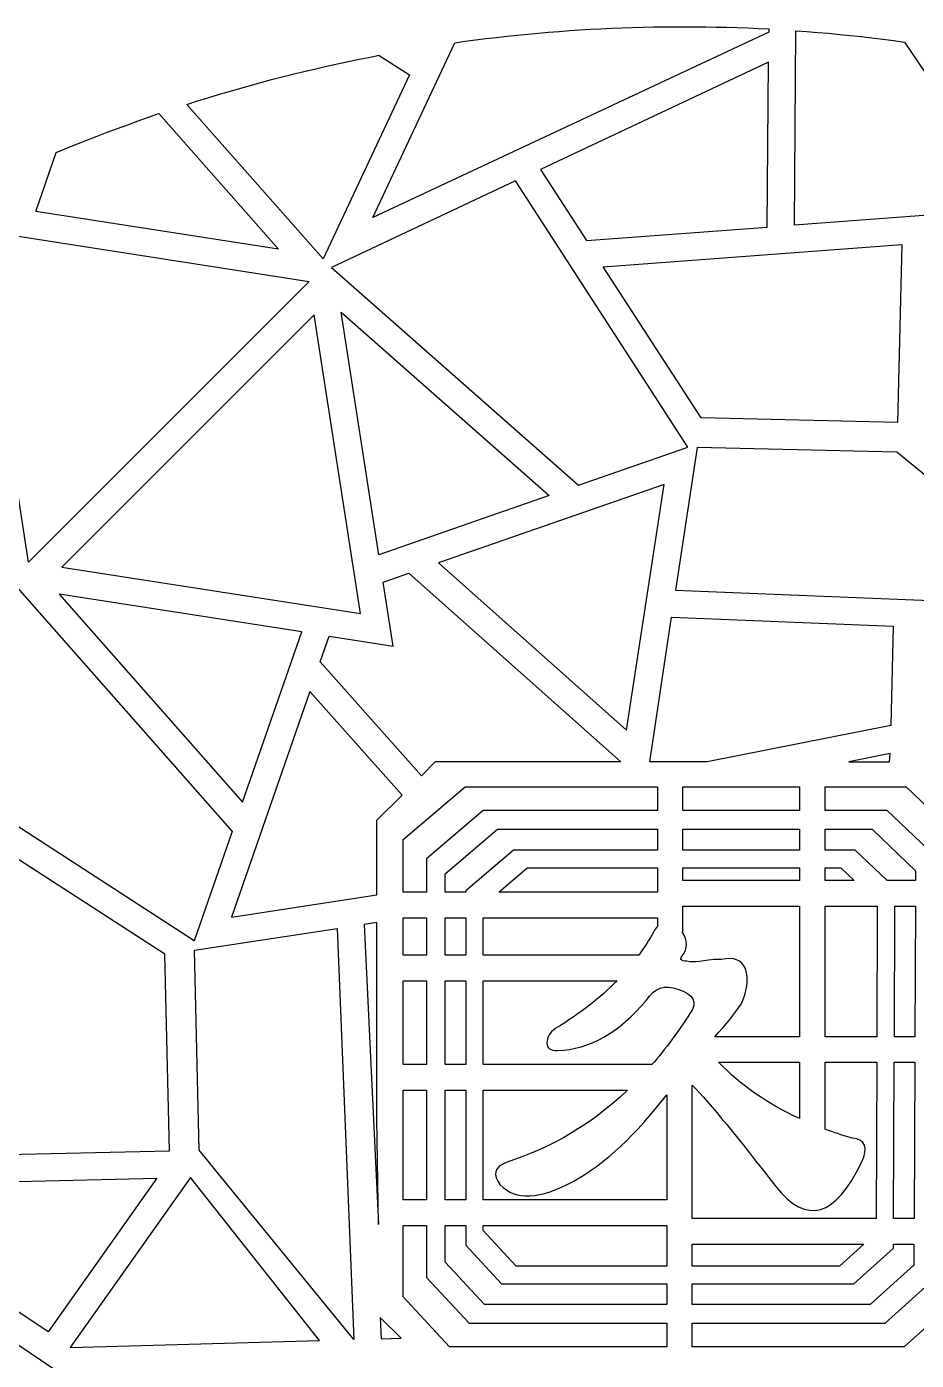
# Model space of a CAD drawing. Header units: centimetres. Extents: x 15.8 to 96.3, y -35.4 to 45.1.
# Drawn here: x 40.09 to 61.86, y 11.8 to 44.44 of the extents above; entities that cross this region are included whole.
import ezdxf

# ---------------------------------------------------------------- set-up
doc = ezdxf.new("R2010")
doc.units = ezdxf.units.CM
doc.header["$MEASUREMENT"] = 0
doc.layers.add('layer 1', color=7, linetype='Continuous')

msp = doc.modelspace()

# ---------------------------------------------------------------- linework, layer by layer
at = {"layer": 'layer 1', "color": 15}
for points, knots in [([(58.25098, 44.38165), (58.25098, 44.38165), (57.99412, 44.39348), (57.99412, 44.39348), (57.99412, 44.39348), (57.99412, 44.39348), (57.73725, 44.40531), (57.73725, 44.40531), (57.73725, 44.40531), (57.73725, 44.40531), (57.48039, 44.41545), (57.48039, 44.41545), (57.48039, 44.41545), (57.48039, 44.41545), (57.22521, 44.42221), (57.22521, 44.42221), (57.22521, 44.42221), (57.22521, 44.42221), (56.96835, 44.42727), (56.96835, 44.42727), (56.96835, 44.42727), (56.96835, 44.42727), (56.71148, 44.43234), (56.71148, 44.43234), (56.71148, 44.43234), (56.71148, 44.43234), (56.45462, 44.43572), (56.45462, 44.43572), (56.45462, 44.43572), (56.45462, 44.43572), (56.19944, 44.43741), (56.19944, 44.43741), (56.19944, 44.43741), (56.19944, 44.43741), (55.94089, 44.43572), (55.94089, 44.43572), (55.94089, 44.43572), (55.94089, 44.43572), (55.68402, 44.43403), (55.68402, 44.43403), (55.68402, 44.43403), (55.68402, 44.43403), (55.42885, 44.43065), (55.42885, 44.43065), (55.42885, 44.43065), (55.42885, 44.43065), (55.1703, 44.42559), (55.1703, 44.42559), (55.1703, 44.42559), (55.1703, 44.42559), (54.91512, 44.41883), (54.91512, 44.41883), (54.91512, 44.41883), (54.91512, 44.41883), (54.65826, 44.41038), (54.65826, 44.41038), (54.65826, 44.41038), (54.65826, 44.41038), (54.40139, 44.40024), (54.40139, 44.40024), (54.40139, 44.40024), (54.40139, 44.40024), (54.14453, 44.38841), (54.14453, 44.38841), (54.14453, 44.38841), (54.14453, 44.38841), (53.88766, 44.3732), (53.88766, 44.3732), (53.88766, 44.3732), (53.88766, 44.3732), (53.63249, 44.35799), (53.63249, 44.35799), (53.63249, 44.35799), (53.63249, 44.35799), (53.37562, 44.34109), (53.37562, 44.34109), (53.37562, 44.34109), (53.37562, 44.34109), (53.12045, 44.3225), (53.12045, 44.3225), (53.12045, 44.3225), (53.12045, 44.3225), (52.86358, 44.30222), (52.86358, 44.30222), (52.86358, 44.30222), (52.86358, 44.30222), (52.60841, 44.28025), (52.60841, 44.28025), (52.60841, 44.28025), (52.60841, 44.28025), (52.35323, 44.2566), (52.35323, 44.2566), (52.35323, 44.2566), (52.35323, 44.2566), (52.09637, 44.23125), (52.09637, 44.23125), (52.09637, 44.23125), (52.09637, 44.23125), (51.84289, 44.20421), (51.84289, 44.20421), (51.84289, 44.20421), (51.84289, 44.20421), (51.58602, 44.17548), (51.58602, 44.17548), (51.58602, 44.17548), (51.58602, 44.17548), (51.33254, 44.14506), (51.33254, 44.14506), (51.33254, 44.14506), (51.33254, 44.14506), (51.07736, 44.11295), (51.07736, 44.11295), (51.07736, 44.11295), (51.07736, 44.11295), (50.82219, 44.08085), (50.82219, 44.08085), (50.82219, 44.08085), (50.82219, 44.08085), (50.5687, 44.04367), (50.5687, 44.04367), (50.5687, 44.04367), (50.5687, 44.04367), (48.56448, 39.76485), (48.56448, 39.76485), (48.56448, 39.76485), (48.56448, 39.76485), (58.25098, 44.30222), (58.25098, 44.30222), (58.25098, 44.30222), (58.25098, 44.30222), (58.25098, 44.38165), (58.25098, 44.38165)], [0, 0, 0, 0, 0.02941176, 0.02941176, 0.02941176, 0.02941176, 0.05882353, 0.05882353, 0.05882353, 0.05882353, 0.08823529, 0.08823529, 0.08823529, 0.08823529, 0.11764706, 0.11764706, 0.11764706, 0.11764706, 0.14705882, 0.14705882, 0.14705882, 0.14705882, 0.17647059, 0.17647059, 0.17647059, 0.17647059, 0.20588235, 0.20588235, 0.20588235, 0.20588235, 0.23529412, 0.23529412, 0.23529412, 0.23529412, 0.26470588, 0.26470588, 0.26470588, 0.26470588, 0.29411765, 0.29411765, 0.29411765, 0.29411765, 0.32352941, 0.32352941, 0.32352941, 0.32352941, 0.35294118, 0.35294118, 0.35294118, 0.35294118, 0.38235294, 0.38235294, 0.38235294, 0.38235294, 0.41176471, 0.41176471, 0.41176471, 0.41176471, 0.44117647, 0.44117647, 0.44117647, 0.44117647, 0.47058824, 0.47058824, 0.47058824, 0.47058824, 0.5, 0.5, 0.5, 0.5, 0.52941176, 0.52941176, 0.52941176, 0.52941176, 0.55882353, 0.55882353, 0.55882353, 0.55882353, 0.58823529, 0.58823529, 0.58823529, 0.58823529, 0.61764706, 0.61764706, 0.61764706, 0.61764706, 0.64705882, 0.64705882, 0.64705882, 0.64705882, 0.67647059, 0.67647059, 0.67647059, 0.67647059, 0.70588235, 0.70588235, 0.70588235, 0.70588235, 0.73529412, 0.73529412, 0.73529412, 0.73529412, 0.76470588, 0.76470588, 0.76470588, 0.76470588, 0.79411765, 0.79411765, 0.79411765, 0.79411765, 0.82352941, 0.82352941, 0.82352941, 0.82352941, 0.85294118, 0.85294118, 0.85294118, 0.85294118, 0.88235294, 0.88235294, 0.88235294, 0.88235294, 0.91176471, 0.91176471, 0.91176471, 0.91176471, 0.94117647, 0.94117647, 0.94117647, 0.94117647, 1, 1, 1, 1]), ([(61.57163, 44.06226), (61.57163, 44.06226), (61.30632, 44.09943), (61.30632, 44.09943), (61.30632, 44.09943), (61.30632, 44.09943), (61.041, 44.13154), (61.041, 44.13154), (61.041, 44.13154), (61.041, 44.13154), (60.77569, 44.16365), (60.77569, 44.16365), (60.77569, 44.16365), (60.77569, 44.16365), (60.51206, 44.19576), (60.51206, 44.19576), (60.51206, 44.19576), (60.51206, 44.19576), (60.24506, 44.2228), (60.24506, 44.2228), (60.24506, 44.2228), (60.24506, 44.2228), (59.97975, 44.24984), (59.97975, 44.24984), (59.97975, 44.24984), (59.97975, 44.24984), (59.71443, 44.27518), (59.71443, 44.27518), (59.71443, 44.27518), (59.71443, 44.27518), (59.44912, 44.29884), (59.44912, 44.29884), (59.44912, 44.29884), (59.44912, 44.29884), (59.18211, 44.31912), (59.18211, 44.31912), (59.18211, 44.31912), (59.18211, 44.31912), (58.9168, 44.3394), (58.9168, 44.3394), (58.9168, 44.3394), (58.9168, 44.3394), (58.88131, 39.58065), (58.88131, 39.58065), (58.88131, 39.58065), (58.88131, 39.58065), (64.32785, 39.98791), (64.32785, 39.98791), (64.32785, 39.98791), (64.32785, 39.98791), (61.57163, 44.06226), (61.57163, 44.06226)], [0, 0, 0, 0, 0.07142857, 0.07142857, 0.07142857, 0.07142857, 0.14285714, 0.14285714, 0.14285714, 0.14285714, 0.21428571, 0.21428571, 0.21428571, 0.21428571, 0.28571429, 0.28571429, 0.28571429, 0.28571429, 0.35714286, 0.35714286, 0.35714286, 0.35714286, 0.42857143, 0.42857143, 0.42857143, 0.42857143, 0.5, 0.5, 0.5, 0.5, 0.57142857, 0.57142857, 0.57142857, 0.57142857, 0.64285714, 0.64285714, 0.64285714, 0.64285714, 0.71428571, 0.71428571, 0.71428571, 0.71428571, 0.78571429, 0.78571429, 0.78571429, 0.78571429, 0.85714286, 0.85714286, 0.85714286, 0.85714286, 1, 1, 1, 1]), ([(48.71995, 43.7378), (48.71995, 43.7378), (48.45464, 43.68541), (48.45464, 43.68541), (48.45464, 43.68541), (48.45464, 43.68541), (48.18933, 43.63302), (48.18933, 43.63302), (48.18933, 43.63302), (48.18933, 43.63302), (47.9257, 43.57726), (47.9257, 43.57726), (47.9257, 43.57726), (47.9257, 43.57726), (47.66039, 43.5198), (47.66039, 43.5198), (47.66039, 43.5198), (47.66039, 43.5198), (47.39845, 43.46234), (47.39845, 43.46234), (47.39845, 43.46234), (47.39845, 43.46234), (47.13314, 43.40151), (47.13314, 43.40151), (47.13314, 43.40151), (47.13314, 43.40151), (46.8712, 43.33898), (46.8712, 43.33898), (46.8712, 43.33898), (46.8712, 43.33898), (46.60927, 43.27476), (46.60927, 43.27476), (46.60927, 43.27476), (46.60927, 43.27476), (46.34734, 43.20886), (46.34734, 43.20886), (46.34734, 43.20886), (46.34734, 43.20886), (46.0854, 43.14126), (46.0854, 43.14126), (46.0854, 43.14126), (46.0854, 43.14126), (45.82516, 43.07198), (45.82516, 43.07198), (45.82516, 43.07198), (45.82516, 43.07198), (45.56322, 43.001), (45.56322, 43.001), (45.56322, 43.001), (45.56322, 43.001), (45.30467, 42.92834), (45.30467, 42.92834), (45.30467, 42.92834), (45.30467, 42.92834), (45.04442, 42.85229), (45.04442, 42.85229), (45.04442, 42.85229), (45.04442, 42.85229), (44.78587, 42.77624), (44.78587, 42.77624), (44.78587, 42.77624), (44.78587, 42.77624), (44.52732, 42.69851), (44.52732, 42.69851), (44.52732, 42.69851), (44.52732, 42.69851), (44.26876, 42.61908), (44.26876, 42.61908), (44.26876, 42.61908), (44.26876, 42.61908), (44.0119, 42.53628), (44.0119, 42.53628), (44.0119, 42.53628), (44.0119, 42.53628), (47.34607, 38.75767), (47.34607, 38.75767), (47.34607, 38.75767), (47.34607, 38.75767), (49.46013, 43.25956), (49.46013, 43.25956), (49.46013, 43.25956), (49.46013, 43.25956), (48.71995, 43.73611), (48.71995, 43.73611), (48.71995, 43.73611), (48.71995, 43.73611), (48.71995, 43.7378), (48.71995, 43.7378)], [0, 0, 0, 0, 0.04347826, 0.04347826, 0.04347826, 0.04347826, 0.08695652, 0.08695652, 0.08695652, 0.08695652, 0.13043478, 0.13043478, 0.13043478, 0.13043478, 0.17391304, 0.17391304, 0.17391304, 0.17391304, 0.2173913, 0.2173913, 0.2173913, 0.2173913, 0.26086957, 0.26086957, 0.26086957, 0.26086957, 0.30434783, 0.30434783, 0.30434783, 0.30434783, 0.34782609, 0.34782609, 0.34782609, 0.34782609, 0.39130435, 0.39130435, 0.39130435, 0.39130435, 0.43478261, 0.43478261, 0.43478261, 0.43478261, 0.47826087, 0.47826087, 0.47826087, 0.47826087, 0.52173913, 0.52173913, 0.52173913, 0.52173913, 0.56521739, 0.56521739, 0.56521739, 0.56521739, 0.60869565, 0.60869565, 0.60869565, 0.60869565, 0.65217391, 0.65217391, 0.65217391, 0.65217391, 0.69565217, 0.69565217, 0.69565217, 0.69565217, 0.73913043, 0.73913043, 0.73913043, 0.73913043, 0.7826087, 0.7826087, 0.7826087, 0.7826087, 0.82608696, 0.82608696, 0.82608696, 0.82608696, 0.86956522, 0.86956522, 0.86956522, 0.86956522, 0.91304348, 0.91304348, 0.91304348, 0.91304348, 1, 1, 1, 1]), ([(52.66587, 40.94608), (52.66587, 40.94608), (58.24422, 43.56712), (58.24422, 43.56712), (58.24422, 43.56712), (58.24422, 43.56712), (58.2138, 39.53164), (58.2138, 39.53164), (58.2138, 39.53164), (58.2138, 39.53164), (53.79303, 39.20211), (53.79303, 39.20211), (53.79303, 39.20211), (53.79303, 39.20211), (52.66587, 40.94608), (52.66587, 40.94608)], [0, 0, 0, 0, 0.2, 0.2, 0.2, 0.2, 0.4, 0.4, 0.4, 0.4, 0.6, 0.6, 0.6, 0.6, 1, 1, 1, 1]), ([(43.3258, 42.30983), (43.3258, 42.30983), (43.074, 42.22027), (43.074, 42.22027), (43.074, 42.22027), (43.074, 42.22027), (42.82052, 42.1307), (42.82052, 42.1307), (42.82052, 42.1307), (42.82052, 42.1307), (42.56872, 42.03945), (42.56872, 42.03945), (42.56872, 42.03945), (42.56872, 42.03945), (42.31524, 41.9465), (42.31524, 41.9465), (42.31524, 41.9465), (42.31524, 41.9465), (42.06344, 41.85356), (42.06344, 41.85356), (42.06344, 41.85356), (42.06344, 41.85356), (41.81334, 41.75724), (41.81334, 41.75724), (41.81334, 41.75724), (41.81334, 41.75724), (41.56323, 41.65922), (41.56323, 41.65922), (41.56323, 41.65922), (41.56323, 41.65922), (41.31313, 41.55952), (41.31313, 41.55952), (41.31313, 41.55952), (41.31313, 41.55952), (40.81799, 41.35504), (40.81799, 41.35504), (40.81799, 41.35504), (40.81799, 41.35504), (40.31609, 39.91356), (40.31609, 39.91356), (40.31609, 39.91356), (40.31609, 39.91356), (46.25101, 38.99425), (46.25101, 38.99425), (46.25101, 38.99425), (46.25101, 38.99425), (43.3258, 42.30983), (43.3258, 42.30983)], [0, 0, 0, 0, 0.07692308, 0.07692308, 0.07692308, 0.07692308, 0.15384615, 0.15384615, 0.15384615, 0.15384615, 0.23076923, 0.23076923, 0.23076923, 0.23076923, 0.30769231, 0.30769231, 0.30769231, 0.30769231, 0.38461538, 0.38461538, 0.38461538, 0.38461538, 0.46153846, 0.46153846, 0.46153846, 0.46153846, 0.53846154, 0.53846154, 0.53846154, 0.53846154, 0.61538462, 0.61538462, 0.61538462, 0.61538462, 0.69230769, 0.69230769, 0.69230769, 0.69230769, 0.76923077, 0.76923077, 0.76923077, 0.76923077, 0.84615385, 0.84615385, 0.84615385, 0.84615385, 1, 1, 1, 1]), ([(56.27042, 34.14593), (56.27042, 34.14593), (53.597, 33.21649), (53.597, 33.21649), (53.597, 33.21649), (53.597, 33.21649), (47.55561, 38.54812), (47.55561, 38.54812), (47.55561, 38.54812), (47.55561, 38.54812), (52.0575, 40.66218), (52.0575, 40.66218), (52.0575, 40.66218), (52.0575, 40.66218), (56.27042, 34.14593), (56.27042, 34.14593)], [0, 0, 0, 0, 0.2, 0.2, 0.2, 0.2, 0.4, 0.4, 0.4, 0.4, 0.6, 0.6, 0.6, 0.6, 1, 1, 1, 1]), ([(40.13865, 31.33563), (40.13865, 31.33563), (47.00302, 38.20338), (47.00302, 38.20338), (47.00302, 38.20338), (47.00302, 38.20338), (38.87799, 39.46235), (38.87799, 39.46235), (38.87799, 39.46235), (38.87799, 39.46235), (40.13865, 31.33563), (40.13865, 31.33563)], [0, 0, 0, 0, 0.25, 0.25, 0.25, 0.25, 0.5, 0.5, 0.5, 0.5, 1, 1, 1, 1]), ([(61.40602, 34.7543), (61.40602, 34.7543), (61.50572, 39.11085), (61.50572, 39.11085), (61.50572, 39.11085), (61.50572, 39.11085), (54.20367, 38.56502), (54.20367, 38.56502), (54.20367, 38.56502), (54.20367, 38.56502), (56.59826, 34.86583), (56.59826, 34.86583), (56.59826, 34.86583), (56.59826, 34.86583), (61.40602, 34.7543), (61.40602, 34.7543)], [0, 0, 0, 0, 0.2, 0.2, 0.2, 0.2, 0.4, 0.4, 0.4, 0.4, 0.6, 0.6, 0.6, 0.6, 1, 1, 1, 1]), ([(40.95318, 31.21227), (40.95318, 31.21227), (47.12807, 37.38885), (47.12807, 37.38885), (47.12807, 37.38885), (47.12807, 37.38885), (48.26199, 30.07835), (48.26199, 30.07835), (48.26199, 30.07835), (48.26199, 30.07835), (40.95318, 31.21227), (40.95318, 31.21227)], [0, 0, 0, 0, 0.25, 0.25, 0.25, 0.25, 0.5, 0.5, 0.5, 0.5, 1, 1, 1, 1]), ([(47.7922, 37.45137), (47.7922, 37.45137), (48.7115, 31.51645), (48.7115, 31.51645), (48.7115, 31.51645), (48.7115, 31.51645), (52.8771, 32.96469), (52.8771, 32.96469), (52.8771, 32.96469), (52.8771, 32.96469), (47.7922, 37.45137), (47.7922, 37.45137)], [0, 0, 0, 0, 0.25, 0.25, 0.25, 0.25, 0.5, 0.5, 0.5, 0.5, 1, 1, 1, 1]), ([(55.96962, 30.64615), (55.96962, 30.64615), (56.50194, 34.14086), (56.50194, 34.14086), (56.50194, 34.14086), (56.50194, 34.14086), (61.38912, 34.02933), (61.38912, 34.02933), (61.38912, 34.02933), (61.38912, 34.02933), (66.02789, 30.24058), (66.02789, 30.24058), (66.02789, 30.24058), (66.02789, 30.24058), (55.96962, 30.64615), (55.96962, 30.64615)], [0, 0, 0, 0, 0.2, 0.2, 0.2, 0.2, 0.4, 0.4, 0.4, 0.4, 0.6, 0.6, 0.6, 0.6, 1, 1, 1, 1]), ([(55.69078, 33.23846), (55.69078, 33.23846), (54.77486, 27.22242), (54.77486, 27.22242), (54.77486, 27.22242), (54.77486, 27.22242), (50.1682, 31.31873), (50.1682, 31.31873), (50.1682, 31.31873), (50.1682, 31.31873), (55.69078, 33.23846), (55.69078, 33.23846)], [0, 0, 0, 0, 0.25, 0.25, 0.25, 0.25, 0.5, 0.5, 0.5, 0.5, 1, 1, 1, 1]), ([(49.75079, 26.10709), (49.75079, 26.10709), (50.09046, 26.45014), (50.09046, 26.45014), (50.09046, 26.45014), (50.09046, 26.45014), (54.63122, 26.45014), (54.63122, 26.45014), (54.63122, 26.45014), (54.63122, 26.45014), (49.44661, 31.06863), (49.44661, 31.06863), (49.44661, 31.06863), (49.44661, 31.06863), (48.81459, 30.84725), (48.81459, 30.84725), (48.81459, 30.84725), (48.81459, 30.84725), (49.05793, 29.28241), (49.05793, 29.28241), (49.05793, 29.28241), (49.05793, 29.28241), (47.49309, 29.52406), (47.49309, 29.52406), (47.49309, 29.52406), (47.49309, 29.52406), (47.2734, 28.89373), (47.2734, 28.89373), (47.2734, 28.89373), (47.2734, 28.89373), (49.75079, 26.10709), (49.75079, 26.10709)], [0, 0, 0, 0, 0.11111111, 0.11111111, 0.11111111, 0.11111111, 0.22222222, 0.22222222, 0.22222222, 0.22222222, 0.33333333, 0.33333333, 0.33333333, 0.33333333, 0.44444444, 0.44444444, 0.44444444, 0.44444444, 0.55555556, 0.55555556, 0.55555556, 0.55555556, 0.66666667, 0.66666667, 0.66666667, 0.66666667, 0.77777778, 0.77777778, 0.77777778, 0.77777778, 1, 1, 1, 1]), ([(44.19441, 22.06992), (44.19441, 22.06992), (45.12385, 24.74334), (45.12385, 24.74334), (45.12385, 24.74334), (45.12385, 24.74334), (39.79391, 30.78473), (39.79391, 30.78473), (39.79391, 30.78473), (39.79391, 30.78473), (37.67985, 26.28284), (37.67985, 26.28284), (37.67985, 26.28284), (37.67985, 26.28284), (44.19441, 22.06992), (44.19441, 22.06992)], [0, 0, 0, 0, 0.2, 0.2, 0.2, 0.2, 0.4, 0.4, 0.4, 0.4, 0.6, 0.6, 0.6, 0.6, 1, 1, 1, 1]), ([(40.88896, 30.54814), (40.88896, 30.54814), (46.82389, 29.62883), (46.82389, 29.62883), (46.82389, 29.62883), (46.82389, 29.62883), (45.37564, 25.46324), (45.37564, 25.46324), (45.37564, 25.46324), (45.37564, 25.46324), (40.88896, 30.54814), (40.88896, 30.54814)], [0, 0, 0, 0, 0.25, 0.25, 0.25, 0.25, 0.5, 0.5, 0.5, 0.5, 1, 1, 1, 1]), ([(55.34097, 26.45014), (55.34097, 26.45014), (56.74528, 26.45014), (56.74528, 26.45014), (56.74528, 26.45014), (56.74528, 26.45014), (61.23703, 27.33395), (61.23703, 27.33395), (61.23703, 27.33395), (61.23703, 27.33395), (61.2928, 29.76572), (61.2928, 29.76572), (61.2928, 29.76572), (61.2928, 29.76572), (55.86991, 29.9854), (55.86991, 29.9854), (55.86991, 29.9854), (55.86991, 29.9854), (55.34097, 26.45014), (55.34097, 26.45014)], [0, 0, 0, 0, 0.16666667, 0.16666667, 0.16666667, 0.16666667, 0.33333333, 0.33333333, 0.33333333, 0.33333333, 0.5, 0.5, 0.5, 0.5, 0.66666667, 0.66666667, 0.66666667, 0.66666667, 1, 1, 1, 1]), ([(48.66081, 23.19201), (48.66081, 23.19201), (45.10188, 22.64955), (45.10188, 22.64955), (45.10188, 22.64955), (45.10188, 22.64955), (47.02161, 28.17214), (47.02161, 28.17214), (47.02161, 28.17214), (47.02161, 28.17214), (49.27931, 25.63561), (49.27931, 25.63561), (49.27931, 25.63561), (49.27931, 25.63561), (48.66081, 25.01879), (48.66081, 25.01879), (48.66081, 25.01879), (48.66081, 25.01879), (48.66081, 23.19201), (48.66081, 23.19201)], [0, 0, 0, 0, 0.16666667, 0.16666667, 0.16666667, 0.16666667, 0.33333333, 0.33333333, 0.33333333, 0.33333333, 0.5, 0.5, 0.5, 0.5, 0.66666667, 0.66666667, 0.66666667, 0.66666667, 1, 1, 1, 1]), ([(61.2083, 26.45014), (61.2083, 26.45014), (60.20957, 26.45014), (60.20957, 26.45014), (60.20957, 26.45014), (60.20957, 26.45014), (61.22182, 26.65461), (61.22182, 26.65461), (61.22182, 26.65461), (61.22182, 26.65461), (61.2083, 26.45014), (61.2083, 26.45014)], [0, 0, 0, 0, 0.25, 0.25, 0.25, 0.25, 0.5, 0.5, 0.5, 0.5, 1, 1, 1, 1]), ([(49.30761, 23.2587), (49.30761, 23.2587), (49.87958, 23.2587), (49.87958, 23.2587), (49.87958, 23.2587), (49.87958, 23.2587), (49.87958, 24.07689), (49.87958, 24.07689), (49.87958, 24.07689), (49.87958, 24.07689), (51.26602, 25.25761), (51.26602, 25.25761), (51.26602, 25.25761), (51.26602, 25.25761), (55.52595, 25.25761), (55.52595, 25.25761), (55.52595, 25.25761), (55.52595, 25.25761), (55.52595, 25.83558), (55.52595, 25.83558), (55.52595, 25.83558), (55.52595, 25.83558), (50.82179, 25.83558), (50.82179, 25.83558), (50.82179, 25.83558), (50.82179, 25.83558), (49.30761, 24.54608), (49.30761, 24.54608), (49.30761, 24.54608), (49.30761, 24.54608), (49.30761, 23.2587), (49.30761, 23.2587)], [0, 0, 0, 0, 0.11111111, 0.11111111, 0.11111111, 0.11111111, 0.22222222, 0.22222222, 0.22222222, 0.22222222, 0.33333333, 0.33333333, 0.33333333, 0.33333333, 0.44444444, 0.44444444, 0.44444444, 0.44444444, 0.55555556, 0.55555556, 0.55555556, 0.55555556, 0.66666667, 0.66666667, 0.66666667, 0.66666667, 0.77777778, 0.77777778, 0.77777778, 0.77777778, 1, 1, 1, 1]), ([(59.00401, 25.25761), (59.00401, 25.25761), (59.00401, 25.83558), (59.00401, 25.83558), (59.00401, 25.83558), (59.00401, 25.83558), (56.15314, 25.83558), (56.15314, 25.83558), (56.15314, 25.83558), (56.15314, 25.83558), (56.15314, 25.25761), (56.15314, 25.25761), (56.15314, 25.25761), (56.15314, 25.25761), (59.00401, 25.25761), (59.00401, 25.25761)], [0, 0, 0, 0, 0.2, 0.2, 0.2, 0.2, 0.4, 0.4, 0.4, 0.4, 0.6, 0.6, 0.6, 0.6, 1, 1, 1, 1]), ([(62.29378, 23.54379), (62.29378, 23.54379), (62.86384, 23.54379), (62.86384, 23.54379), (62.86384, 23.54379), (62.86384, 23.54379), (62.86821, 24.6382), (62.86821, 24.6382), (62.86821, 24.6382), (62.86821, 24.6382), (61.61452, 25.83558), (61.61452, 25.83558), (61.61452, 25.83558), (61.61452, 25.83558), (59.6312, 25.83558), (59.6312, 25.83558), (59.6312, 25.83558), (59.6312, 25.83558), (59.6312, 25.25761), (59.6312, 25.25761), (59.6312, 25.25761), (59.6312, 25.25761), (61.14831, 25.25761), (61.14831, 25.25761), (61.14831, 25.25761), (61.14831, 25.25761), (62.29624, 24.16124), (62.29624, 24.16124), (62.29624, 24.16124), (62.29624, 24.16124), (62.29378, 23.54379), (62.29378, 23.54379)], [0, 0, 0, 0, 0.11111111, 0.11111111, 0.11111111, 0.11111111, 0.22222222, 0.22222222, 0.22222222, 0.22222222, 0.33333333, 0.33333333, 0.33333333, 0.33333333, 0.44444444, 0.44444444, 0.44444444, 0.44444444, 0.55555556, 0.55555556, 0.55555556, 0.55555556, 0.66666667, 0.66666667, 0.66666667, 0.66666667, 0.77777778, 0.77777778, 0.77777778, 0.77777778, 1, 1, 1, 1]), ([(50.33285, 23.2587), (50.33285, 23.2587), (50.83551, 23.2587), (50.83551, 23.2587), (50.83551, 23.2587), (50.83551, 23.2587), (50.83551, 23.29271), (50.83551, 23.29271), (50.83551, 23.29271), (50.83551, 23.29271), (52.00848, 24.29164), (52.00848, 24.29164), (52.00848, 24.29164), (52.00848, 24.29164), (55.52595, 24.29164), (55.52595, 24.29164), (55.52595, 24.29164), (55.52595, 24.29164), (55.52595, 24.79957), (55.52595, 24.79957), (55.52595, 24.79957), (55.52595, 24.79957), (51.61808, 24.79957), (51.61808, 24.79957), (51.61808, 24.79957), (51.61808, 24.79957), (50.33285, 23.70506), (50.33285, 23.70506), (50.33285, 23.70506), (50.33285, 23.70506), (50.33285, 23.2587), (50.33285, 23.2587)], [0, 0, 0, 0, 0.11111111, 0.11111111, 0.11111111, 0.11111111, 0.22222222, 0.22222222, 0.22222222, 0.22222222, 0.33333333, 0.33333333, 0.33333333, 0.33333333, 0.44444444, 0.44444444, 0.44444444, 0.44444444, 0.55555556, 0.55555556, 0.55555556, 0.55555556, 0.66666667, 0.66666667, 0.66666667, 0.66666667, 0.77777778, 0.77777778, 0.77777778, 0.77777778, 1, 1, 1, 1]), ([(59.00401, 24.29164), (59.00401, 24.29164), (59.00401, 24.79957), (59.00401, 24.79957), (59.00401, 24.79957), (59.00401, 24.79957), (56.15314, 24.79957), (56.15314, 24.79957), (56.15314, 24.79957), (56.15314, 24.79957), (56.15314, 24.29164), (56.15314, 24.29164), (56.15314, 24.29164), (56.15314, 24.29164), (59.00401, 24.29164), (59.00401, 24.29164)], [0, 0, 0, 0, 0.2, 0.2, 0.2, 0.2, 0.4, 0.4, 0.4, 0.4, 0.6, 0.6, 0.6, 0.6, 1, 1, 1, 1]), ([(61.15214, 23.54379), (61.15214, 23.54379), (61.84201, 23.54379), (61.84201, 23.54379), (61.84201, 23.54379), (61.84201, 23.54379), (61.84297, 23.78324), (61.84297, 23.78324), (61.84297, 23.78324), (61.84297, 23.78324), (60.77885, 24.79957), (60.77885, 24.79957), (60.77885, 24.79957), (60.77885, 24.79957), (59.6312, 24.79957), (59.6312, 24.79957), (59.6312, 24.79957), (59.6312, 24.79957), (59.6312, 24.29164), (59.6312, 24.29164), (59.6312, 24.29164), (59.6312, 24.29164), (60.36913, 24.29164), (60.36913, 24.29164), (60.36913, 24.29164), (60.36913, 24.29164), (61.15214, 23.54379), (61.15214, 23.54379)], [0, 0, 0, 0, 0.125, 0.125, 0.125, 0.125, 0.25, 0.25, 0.25, 0.25, 0.375, 0.375, 0.375, 0.375, 0.5, 0.5, 0.5, 0.5, 0.625, 0.625, 0.625, 0.625, 0.75, 0.75, 0.75, 0.75, 1, 1, 1, 1]), ([(43.58604, 16.93432), (43.58604, 16.93432), (39.23117, 16.83461), (39.23117, 16.83461), (39.23117, 16.83461), (39.23117, 16.83461), (39.77701, 24.13498), (39.77701, 24.13498), (39.77701, 24.13498), (39.77701, 24.13498), (43.4762, 21.74208), (43.4762, 21.74208), (43.4762, 21.74208), (43.4762, 21.74208), (43.58604, 16.93432), (43.58604, 16.93432)], [0, 0, 0, 0, 0.2, 0.2, 0.2, 0.2, 0.4, 0.4, 0.4, 0.4, 0.6, 0.6, 0.6, 0.6, 1, 1, 1, 1]), ([(51.64283, 23.2587), (51.64283, 23.2587), (55.52595, 23.2587), (55.52595, 23.2587), (55.52595, 23.2587), (55.52595, 23.2587), (55.52595, 23.85555), (55.52595, 23.85555), (55.52595, 23.85555), (55.52595, 23.85555), (52.34366, 23.85555), (52.34366, 23.85555), (52.34366, 23.85555), (52.34366, 23.85555), (51.64283, 23.2587), (51.64283, 23.2587)], [0, 0, 0, 0, 0.2, 0.2, 0.2, 0.2, 0.4, 0.4, 0.4, 0.4, 0.6, 0.6, 0.6, 0.6, 1, 1, 1, 1]), ([(56.15314, 23.54379), (56.15314, 23.54379), (59.00401, 23.54379), (59.00401, 23.54379), (59.00401, 23.54379), (59.00401, 23.54379), (59.00401, 23.85555), (59.00401, 23.85555), (59.00401, 23.85555), (59.00401, 23.85555), (56.15314, 23.85555), (56.15314, 23.85555), (56.15314, 23.85555), (56.15314, 23.85555), (56.15314, 23.54379), (56.15314, 23.54379)], [0, 0, 0, 0, 0.2, 0.2, 0.2, 0.2, 0.4, 0.4, 0.4, 0.4, 0.6, 0.6, 0.6, 0.6, 1, 1, 1, 1]), ([(59.6312, 23.54379), (59.6312, 23.54379), (60.34379, 23.54379), (60.34379, 23.54379), (60.34379, 23.54379), (60.34379, 23.54379), (60.01736, 23.85555), (60.01736, 23.85555), (60.01736, 23.85555), (60.01736, 23.85555), (59.6312, 23.85555), (59.6312, 23.85555), (59.6312, 23.85555), (59.6312, 23.85555), (59.6312, 23.54379), (59.6312, 23.54379)], [0, 0, 0, 0, 0.2, 0.2, 0.2, 0.2, 0.4, 0.4, 0.4, 0.4, 0.6, 0.6, 0.6, 0.6, 1, 1, 1, 1]), ([(59.00401, 22.9166), (59.00401, 22.9166), (56.15314, 22.9166), (56.15314, 22.9166), (56.15314, 22.9166), (56.15314, 22.9166), (56.15314, 22.28941), (56.15314, 22.28941), (56.15314, 22.28941), (56.15314, 22.28941), (56.13628, 22.28941), (56.13628, 22.28941), (56.13628, 22.28941), (56.27228, 22.06738), (56.27267, 21.873), (56.13743, 21.70718), (56.13743, 21.70718), (56.11384, 21.67606), (56.10128, 21.64689), (56.10128, 21.61577), (56.10128, 21.61577), (56.12643, 21.58465), (56.17515, 21.57104), (56.24902, 21.57104), (56.24902, 21.57104), (56.32289, 21.53992), (56.54293, 21.55549), (56.91227, 21.61577), (56.91227, 21.61577), (56.98615, 21.61577), (57.04745, 21.61577), (57.09618, 21.61577), (57.09618, 21.61577), (57.39009, 21.67606), (57.58656, 21.60021), (57.68558, 21.38823), (57.68558, 21.38823), (57.75944, 21.11402), (57.72172, 20.8262), (57.57555, 20.52087), (57.57555, 20.52087), (57.42164, 20.2832), (57.20695, 20.01806), (56.93225, 19.72362), (56.93225, 19.72362), (56.93225, 19.72362), (59.00401, 19.72362), (59.00401, 19.72362), (59.00401, 19.72362), (59.00401, 19.72362), (59.00401, 22.9166), (59.00401, 22.9166)], [0, 0, 0, 0, 0.07142857, 0.07142857, 0.07142857, 0.07142857, 0.14285714, 0.14285714, 0.14285714, 0.14285714, 0.21428571, 0.21428571, 0.21428571, 0.21428571, 0.28571429, 0.28571429, 0.28571429, 0.28571429, 0.35714286, 0.35714286, 0.35714286, 0.35714286, 0.42857143, 0.42857143, 0.42857143, 0.42857143, 0.5, 0.5, 0.5, 0.5, 0.57142857, 0.57142857, 0.57142857, 0.57142857, 0.64285714, 0.64285714, 0.64285714, 0.64285714, 0.71428571, 0.71428571, 0.71428571, 0.71428571, 0.78571429, 0.78571429, 0.78571429, 0.78571429, 0.85714286, 0.85714286, 0.85714286, 0.85714286, 1, 1, 1, 1]), ([(60.9084, 22.9166), (60.9084, 22.9166), (59.6312, 22.9166), (59.6312, 22.9166), (59.6312, 22.9166), (59.6312, 22.9166), (59.6312, 19.72362), (59.6312, 19.72362), (59.6312, 19.72362), (59.6312, 19.72362), (60.89562, 19.72362), (60.89562, 19.72362), (60.89562, 19.72362), (60.89562, 19.72362), (60.9084, 22.9166), (60.9084, 22.9166)], [0, 0, 0, 0, 0.2, 0.2, 0.2, 0.2, 0.4, 0.4, 0.4, 0.4, 0.6, 0.6, 0.6, 0.6, 1, 1, 1, 1]), ([(61.8395, 22.9166), (61.8395, 22.9166), (61.33852, 22.9166), (61.33852, 22.9166), (61.33852, 22.9166), (61.33852, 22.9166), (61.32574, 19.72362), (61.32574, 19.72362), (61.32574, 19.72362), (61.32574, 19.72362), (61.82672, 19.72362), (61.82672, 19.72362), (61.82672, 19.72362), (61.82672, 19.72362), (61.8395, 22.9166), (61.8395, 22.9166)], [0, 0, 0, 0, 0.2, 0.2, 0.2, 0.2, 0.4, 0.4, 0.4, 0.4, 0.6, 0.6, 0.6, 0.6, 1, 1, 1, 1]), ([(49.87958, 22.63151), (49.87958, 22.63151), (49.30761, 22.63151), (49.30761, 22.63151), (49.30761, 22.63151), (49.30761, 22.63151), (49.30761, 21.71923), (49.30761, 21.71923), (49.30761, 21.71923), (49.30761, 21.71923), (49.87958, 21.71923), (49.87958, 21.71923), (49.87958, 21.71923), (49.87958, 21.71923), (49.87958, 22.63151), (49.87958, 22.63151)], [0, 0, 0, 0, 0.2, 0.2, 0.2, 0.2, 0.4, 0.4, 0.4, 0.4, 0.6, 0.6, 0.6, 0.6, 1, 1, 1, 1]), ([(50.83551, 22.63151), (50.83551, 22.63151), (50.33285, 22.63151), (50.33285, 22.63151), (50.33285, 22.63151), (50.33285, 22.63151), (50.33285, 21.71923), (50.33285, 21.71923), (50.33285, 21.71923), (50.33285, 21.71923), (50.83551, 21.71923), (50.83551, 21.71923), (50.83551, 21.71923), (50.83551, 21.71923), (50.83551, 22.63151), (50.83551, 22.63151)], [0, 0, 0, 0, 0.2, 0.2, 0.2, 0.2, 0.4, 0.4, 0.4, 0.4, 0.6, 0.6, 0.6, 0.6, 1, 1, 1, 1]), ([(55.52595, 22.63151), (55.52595, 22.63151), (51.26707, 22.63151), (51.26707, 22.63151), (51.26707, 22.63151), (51.26707, 22.63151), (51.26707, 21.71923), (51.26707, 21.71923), (51.26707, 21.71923), (51.26707, 21.71923), (55.07191, 21.71923), (55.07191, 21.71923), (55.07191, 21.71923), (55.20867, 21.90708), (55.33072, 22.10078), (55.43801, 22.30032), (55.43801, 22.30032), (55.46702, 22.34601), (55.49631, 22.38566), (55.52595, 22.41941), (55.52595, 22.41941), (55.52595, 22.41941), (55.52595, 22.63151), (55.52595, 22.63151)], [0, 0, 0, 0, 0.14285714, 0.14285714, 0.14285714, 0.14285714, 0.28571429, 0.28571429, 0.28571429, 0.28571429, 0.42857143, 0.42857143, 0.42857143, 0.42857143, 0.57142857, 0.57142857, 0.57142857, 0.57142857, 0.71428571, 0.71428571, 0.71428571, 0.71428571, 1, 1, 1, 1]), ([(47.69249, 22.37072), (47.69249, 22.37072), (44.19948, 21.8384), (44.19948, 21.8384), (44.19948, 21.8384), (44.19948, 21.8384), (44.31101, 16.94953), (44.31101, 16.94953), (44.31101, 16.94953), (44.31101, 16.94953), (48.09976, 12.31245), (48.09976, 12.31245), (48.09976, 12.31245), (48.09976, 12.31245), (47.69249, 22.37072), (47.69249, 22.37072)], [0, 0, 0, 0, 0.2, 0.2, 0.2, 0.2, 0.4, 0.4, 0.4, 0.4, 0.6, 0.6, 0.6, 0.6, 1, 1, 1, 1]), ([(48.70474, 15.1312), (48.70474, 15.1312), (48.35494, 22.47043), (48.35494, 22.47043), (48.35494, 22.47043), (48.35494, 22.47043), (48.66081, 22.51605), (48.66081, 22.51605), (48.66081, 22.51605), (48.66081, 22.51605), (48.66081, 17.71167), (48.66081, 17.71167), (48.66081, 17.71167), (48.66081, 17.71167), (48.70474, 15.1312), (48.70474, 15.1312)], [0, 0, 0, 0, 0.2, 0.2, 0.2, 0.2, 0.4, 0.4, 0.4, 0.4, 0.6, 0.6, 0.6, 0.6, 1, 1, 1, 1]), ([(49.87958, 21.09204), (49.87958, 21.09204), (49.30761, 21.09204), (49.30761, 21.09204), (49.30761, 21.09204), (49.30761, 21.09204), (49.30761, 19.03941), (49.30761, 19.03941), (49.30761, 19.03941), (49.30761, 19.03941), (49.87958, 19.03941), (49.87958, 19.03941), (49.87958, 19.03941), (49.87958, 19.03941), (49.87958, 21.09204), (49.87958, 21.09204)], [0, 0, 0, 0, 0.2, 0.2, 0.2, 0.2, 0.4, 0.4, 0.4, 0.4, 0.6, 0.6, 0.6, 0.6, 1, 1, 1, 1]), ([(50.83551, 21.09204), (50.83551, 21.09204), (50.33285, 21.09204), (50.33285, 21.09204), (50.33285, 21.09204), (50.33285, 21.09204), (50.33285, 19.03941), (50.33285, 19.03941), (50.33285, 19.03941), (50.33285, 19.03941), (50.83551, 19.03941), (50.83551, 19.03941), (50.83551, 19.03941), (50.83551, 19.03941), (50.83551, 21.09204), (50.83551, 21.09204)], [0, 0, 0, 0, 0.2, 0.2, 0.2, 0.2, 0.4, 0.4, 0.4, 0.4, 0.6, 0.6, 0.6, 0.6, 1, 1, 1, 1]), ([(54.53939, 21.09204), (54.53939, 21.09204), (51.26707, 21.09204), (51.26707, 21.09204), (51.26707, 21.09204), (51.26707, 21.09204), (51.26707, 19.03941), (51.26707, 19.03941), (51.26707, 19.03941), (51.26707, 19.03941), (55.39318, 19.03941), (55.39318, 19.03941), (55.39318, 19.03941), (55.72246, 19.41868), (56.03239, 19.8366), (56.32289, 20.29334), (56.32289, 20.29334), (56.51935, 20.56755), (56.42033, 20.76397), (56.02739, 20.88649), (56.02739, 20.88649), (55.70834, 21.00706), (55.45058, 20.9176), (55.25411, 20.61228), (55.25411, 20.61228), (54.59085, 19.82271), (53.86628, 19.41236), (53.08042, 19.38319), (53.08042, 19.38319), (52.9091, 19.38319), (52.82266, 19.44348), (52.82266, 19.56405), (52.82266, 19.56405), (52.82266, 19.71574), (52.89652, 19.83826), (53.04426, 19.92966), (53.04426, 19.92966), (53.62839, 20.28333), (54.12682, 20.6707), (54.53939, 21.09204)], [0, 0, 0, 0, 0.09090909, 0.09090909, 0.09090909, 0.09090909, 0.18181818, 0.18181818, 0.18181818, 0.18181818, 0.27272727, 0.27272727, 0.27272727, 0.27272727, 0.36363636, 0.36363636, 0.36363636, 0.36363636, 0.45454545, 0.45454545, 0.45454545, 0.45454545, 0.54545455, 0.54545455, 0.54545455, 0.54545455, 0.63636364, 0.63636364, 0.63636364, 0.63636364, 0.72727273, 0.72727273, 0.72727273, 0.72727273, 0.81818182, 0.81818182, 0.81818182, 0.81818182, 1, 1, 1, 1]), ([(59.6312, 19.09643), (59.6312, 19.09643), (59.6312, 17.45971), (59.6312, 17.45971), (59.6312, 17.45971), (59.84649, 17.38023), (60.06972, 17.30701), (60.30093, 17.24006), (60.30093, 17.24006), (60.61999, 17.20895), (60.69386, 17.01253), (60.52254, 16.64692), (60.52254, 16.64692), (59.88285, 15.31087), (59.18343, 15.1125), (58.42272, 16.05571), (58.42272, 16.05571), (57.50458, 17.25103), (56.82358, 18.07769), (56.38121, 18.53944), (56.38121, 18.53944), (56.38121, 18.53944), (56.38121, 15.27626), (56.38121, 15.27626), (56.38121, 15.27626), (56.38121, 15.27626), (60.87782, 15.27626), (60.87782, 15.27626), (60.87782, 15.27626), (60.87782, 15.27626), (60.89311, 19.09643), (60.89311, 19.09643), (60.89311, 19.09643), (60.89311, 19.09643), (59.6312, 19.09643), (59.6312, 19.09643)], [0, 0, 0, 0, 0.1, 0.1, 0.1, 0.1, 0.2, 0.2, 0.2, 0.2, 0.3, 0.3, 0.3, 0.3, 0.4, 0.4, 0.4, 0.4, 0.5, 0.5, 0.5, 0.5, 0.6, 0.6, 0.6, 0.6, 0.7, 0.7, 0.7, 0.7, 0.8, 0.8, 0.8, 0.8, 1, 1, 1, 1]), ([(59.00401, 17.71936), (59.00401, 17.71936), (59.00401, 19.09643), (59.00401, 19.09643), (59.00401, 19.09643), (59.00401, 19.09643), (57.02334, 19.09643), (57.02334, 19.09643), (57.02334, 19.09643), (57.56005, 18.54083), (58.22039, 18.08168), (59.00401, 17.71936)], [0, 0, 0, 0, 0.25, 0.25, 0.25, 0.25, 0.5, 0.5, 0.5, 0.5, 1, 1, 1, 1]), ([(61.30794, 15.27626), (61.30794, 15.27626), (61.80892, 15.27626), (61.80892, 15.27626), (61.80892, 15.27626), (61.80892, 15.27626), (61.82421, 19.09643), (61.82421, 19.09643), (61.82421, 19.09643), (61.82421, 19.09643), (61.32323, 19.09643), (61.32323, 19.09643), (61.32323, 19.09643), (61.32323, 19.09643), (61.30794, 15.27626), (61.30794, 15.27626)], [0, 0, 0, 0, 0.2, 0.2, 0.2, 0.2, 0.4, 0.4, 0.4, 0.4, 0.6, 0.6, 0.6, 0.6, 1, 1, 1, 1]), ([(49.30761, 15.7324), (49.30761, 15.7324), (49.87958, 15.7324), (49.87958, 15.7324), (49.87958, 15.7324), (49.87958, 15.7324), (49.87958, 18.41222), (49.87958, 18.41222), (49.87958, 18.41222), (49.87958, 18.41222), (49.30761, 18.41222), (49.30761, 18.41222), (49.30761, 18.41222), (49.30761, 18.41222), (49.30761, 15.7324), (49.30761, 15.7324)], [0, 0, 0, 0, 0.2, 0.2, 0.2, 0.2, 0.4, 0.4, 0.4, 0.4, 0.6, 0.6, 0.6, 0.6, 1, 1, 1, 1]), ([(50.33285, 15.7324), (50.33285, 15.7324), (50.83551, 15.7324), (50.83551, 15.7324), (50.83551, 15.7324), (50.83551, 15.7324), (50.83551, 18.41222), (50.83551, 18.41222), (50.83551, 18.41222), (50.83551, 18.41222), (50.33285, 18.41222), (50.33285, 18.41222), (50.33285, 18.41222), (50.33285, 18.41222), (50.33285, 15.7324), (50.33285, 15.7324)], [0, 0, 0, 0, 0.2, 0.2, 0.2, 0.2, 0.4, 0.4, 0.4, 0.4, 0.6, 0.6, 0.6, 0.6, 1, 1, 1, 1]), ([(51.26707, 15.7324), (51.26707, 15.7324), (55.75402, 15.7324), (55.75402, 15.7324), (55.75402, 15.7324), (55.75402, 15.7324), (55.75402, 18.30377), (55.75402, 18.30377), (55.75402, 18.30377), (55.00888, 17.32724), (54.25375, 16.62269), (53.48592, 16.19184), (53.48592, 16.19184), (52.65134, 15.73677), (52.04936, 15.70565), (51.68158, 16.10044), (51.68158, 16.10044), (51.48512, 16.34353), (51.53384, 16.52634), (51.82775, 16.64692), (51.82775, 16.64692), (52.93535, 16.99871), (53.924, 17.58712), (54.79405, 18.41222), (54.79405, 18.41222), (54.79405, 18.41222), (51.26707, 18.41222), (51.26707, 18.41222), (51.26707, 18.41222), (51.26707, 18.41222), (51.26707, 15.7324), (51.26707, 15.7324)], [0, 0, 0, 0, 0.11111111, 0.11111111, 0.11111111, 0.11111111, 0.22222222, 0.22222222, 0.22222222, 0.22222222, 0.33333333, 0.33333333, 0.33333333, 0.33333333, 0.44444444, 0.44444444, 0.44444444, 0.44444444, 0.55555556, 0.55555556, 0.55555556, 0.55555556, 0.66666667, 0.66666667, 0.66666667, 0.66666667, 0.77777778, 0.77777778, 0.77777778, 0.77777778, 1, 1, 1, 1]), ([(43.2751, 16.26174), (43.2751, 16.26174), (39.18217, 16.1671), (39.18217, 16.1671), (39.18217, 16.1671), (39.18217, 16.1671), (38.98783, 13.58325), (38.98783, 13.58325), (38.98783, 13.58325), (38.98783, 13.58325), (40.61689, 12.50003), (40.61689, 12.50003), (40.61689, 12.50003), (40.61689, 12.50003), (43.2751, 16.26174), (43.2751, 16.26174)], [0, 0, 0, 0, 0.2, 0.2, 0.2, 0.2, 0.4, 0.4, 0.4, 0.4, 0.6, 0.6, 0.6, 0.6, 1, 1, 1, 1]), ([(47.2565, 12.2871), (47.2565, 12.2871), (41.15935, 12.11473), (41.15935, 12.11473), (41.15935, 12.11473), (41.15935, 12.11473), (44.10146, 16.28033), (44.10146, 16.28033), (44.10146, 16.28033), (44.10146, 16.28033), (47.2565, 12.2871), (47.2565, 12.2871)], [0, 0, 0, 0, 0.25, 0.25, 0.25, 0.25, 0.5, 0.5, 0.5, 0.5, 1, 1, 1, 1]), ([(41.86235, 10.83548), (41.86235, 10.83548), (38.62281, 9.57312), (38.62281, 9.57312), (38.62281, 9.57312), (38.62281, 9.57312), (34.08712, 14.10881), (34.08712, 14.10881), (34.08712, 14.10881), (34.08712, 14.10881), (34.77998, 15.62634), (34.77998, 15.62634), (34.77998, 15.62634), (34.77998, 15.62634), (41.86235, 10.83548), (41.86235, 10.83548)], [0, 0, 0, 0, 0.2, 0.2, 0.2, 0.2, 0.4, 0.4, 0.4, 0.4, 0.6, 0.6, 0.6, 0.6, 1, 1, 1, 1]), ([(49.87958, 15.10521), (49.87958, 15.10521), (49.30761, 15.10521), (49.30761, 15.10521), (49.30761, 15.10521), (49.30761, 15.10521), (49.30761, 13.35438), (49.30761, 13.35438), (49.30761, 13.35438), (49.30761, 13.35438), (50.44093, 12.13263), (50.44093, 12.13263), (50.44093, 12.13263), (50.44093, 12.13263), (55.75402, 12.13263), (55.75402, 12.13263), (55.75402, 12.13263), (55.75402, 12.13263), (55.75402, 12.7106), (55.75402, 12.7106), (55.75402, 12.7106), (55.75402, 12.7106), (50.9173, 12.7106), (50.9173, 12.7106), (50.9173, 12.7106), (50.9173, 12.7106), (49.87958, 13.82928), (49.87958, 13.82928), (49.87958, 13.82928), (49.87958, 13.82928), (49.87958, 15.10521), (49.87958, 15.10521)], [0, 0, 0, 0, 0.11111111, 0.11111111, 0.11111111, 0.11111111, 0.22222222, 0.22222222, 0.22222222, 0.22222222, 0.33333333, 0.33333333, 0.33333333, 0.33333333, 0.44444444, 0.44444444, 0.44444444, 0.44444444, 0.55555556, 0.55555556, 0.55555556, 0.55555556, 0.66666667, 0.66666667, 0.66666667, 0.66666667, 0.77777778, 0.77777778, 0.77777778, 0.77777778, 1, 1, 1, 1]), ([(50.83551, 15.10521), (50.83551, 15.10521), (50.33285, 15.10521), (50.33285, 15.10521), (50.33285, 15.10521), (50.33285, 15.10521), (50.33285, 14.20564), (50.33285, 14.20564), (50.33285, 14.20564), (50.33285, 14.20564), (51.29481, 13.16863), (51.29481, 13.16863), (51.29481, 13.16863), (51.29481, 13.16863), (55.75402, 13.16863), (55.75402, 13.16863), (55.75402, 13.16863), (55.75402, 13.16863), (55.75402, 13.67657), (55.75402, 13.67657), (55.75402, 13.67657), (55.75402, 13.67657), (51.71345, 13.67657), (51.71345, 13.67657), (51.71345, 13.67657), (51.71345, 13.67657), (50.83551, 14.623), (50.83551, 14.623), (50.83551, 14.623), (50.83551, 14.623), (50.83551, 15.10521), (50.83551, 15.10521)], [0, 0, 0, 0, 0.11111111, 0.11111111, 0.11111111, 0.11111111, 0.22222222, 0.22222222, 0.22222222, 0.22222222, 0.33333333, 0.33333333, 0.33333333, 0.33333333, 0.44444444, 0.44444444, 0.44444444, 0.44444444, 0.55555556, 0.55555556, 0.55555556, 0.55555556, 0.66666667, 0.66666667, 0.66666667, 0.66666667, 0.77777778, 0.77777778, 0.77777778, 0.77777778, 1, 1, 1, 1]), ([(55.75402, 15.10521), (55.75402, 15.10521), (51.26707, 15.10521), (51.26707, 15.10521), (51.26707, 15.10521), (51.26707, 15.10521), (51.26707, 14.98133), (51.26707, 14.98133), (51.26707, 14.98133), (51.26707, 14.98133), (52.07287, 14.11265), (52.07287, 14.11265), (52.07287, 14.11265), (52.07287, 14.11265), (55.75402, 14.11265), (55.75402, 14.11265), (55.75402, 14.11265), (55.75402, 14.11265), (55.75402, 15.10521), (55.75402, 15.10521)], [0, 0, 0, 0, 0.16666667, 0.16666667, 0.16666667, 0.16666667, 0.33333333, 0.33333333, 0.33333333, 0.33333333, 0.5, 0.5, 0.5, 0.5, 0.66666667, 0.66666667, 0.66666667, 0.66666667, 1, 1, 1, 1]), ([(62.82824, 14.64907), (62.82824, 14.64907), (62.25817, 14.64907), (62.25817, 14.64907), (62.25817, 14.64907), (62.25817, 14.64907), (62.25456, 13.74665), (62.25456, 13.74665), (62.25456, 13.74665), (62.25456, 13.74665), (61.10284, 12.7106), (61.10284, 12.7106), (61.10284, 12.7106), (61.10284, 12.7106), (56.38121, 12.7106), (56.38121, 12.7106), (56.38121, 12.7106), (56.38121, 12.7106), (56.38121, 12.13263), (56.38121, 12.13263), (56.38121, 12.13263), (56.38121, 12.13263), (61.56486, 12.13263), (61.56486, 12.13263), (61.56486, 12.13263), (61.56486, 12.13263), (62.82269, 13.26413), (62.82269, 13.26413), (62.82269, 13.26413), (62.82269, 13.26413), (62.82824, 14.64907), (62.82824, 14.64907)], [0, 0, 0, 0, 0.11111111, 0.11111111, 0.11111111, 0.11111111, 0.22222222, 0.22222222, 0.22222222, 0.22222222, 0.33333333, 0.33333333, 0.33333333, 0.33333333, 0.44444444, 0.44444444, 0.44444444, 0.44444444, 0.55555556, 0.55555556, 0.55555556, 0.55555556, 0.66666667, 0.66666667, 0.66666667, 0.66666667, 0.77777778, 0.77777778, 0.77777778, 0.77777778, 1, 1, 1, 1]), ([(61.80641, 14.64907), (61.80641, 14.64907), (61.30543, 14.64907), (61.30543, 14.64907), (61.30543, 14.64907), (61.30543, 14.64907), (61.30505, 14.55309), (61.30505, 14.55309), (61.30505, 14.55309), (61.30505, 14.55309), (60.33066, 13.67657), (60.33066, 13.67657), (60.33066, 13.67657), (60.33066, 13.67657), (56.38121, 13.67657), (56.38121, 13.67657), (56.38121, 13.67657), (56.38121, 13.67657), (56.38121, 13.16863), (56.38121, 13.16863), (56.38121, 13.16863), (56.38121, 13.16863), (60.73669, 13.16863), (60.73669, 13.16863), (60.73669, 13.16863), (60.73669, 13.16863), (61.80433, 14.12904), (61.80433, 14.12904), (61.80433, 14.12904), (61.80433, 14.12904), (61.80641, 14.64907), (61.80641, 14.64907)], [0, 0, 0, 0, 0.11111111, 0.11111111, 0.11111111, 0.11111111, 0.22222222, 0.22222222, 0.22222222, 0.22222222, 0.33333333, 0.33333333, 0.33333333, 0.33333333, 0.44444444, 0.44444444, 0.44444444, 0.44444444, 0.55555556, 0.55555556, 0.55555556, 0.55555556, 0.66666667, 0.66666667, 0.66666667, 0.66666667, 0.77777778, 0.77777778, 0.77777778, 0.77777778, 1, 1, 1, 1]), ([(60.57836, 14.64907), (60.57836, 14.64907), (56.38121, 14.64907), (56.38121, 14.64907), (56.38121, 14.64907), (56.38121, 14.64907), (56.38121, 14.11265), (56.38121, 14.11265), (56.38121, 14.11265), (56.38121, 14.11265), (59.98205, 14.11265), (59.98205, 14.11265), (59.98205, 14.11265), (59.98205, 14.11265), (60.57836, 14.64907), (60.57836, 14.64907)], [0, 0, 0, 0, 0.2, 0.2, 0.2, 0.2, 0.4, 0.4, 0.4, 0.4, 0.6, 0.6, 0.6, 0.6, 1, 1, 1, 1]), ([(49.25565, 12.34624), (49.25565, 12.34624), (48.76558, 12.32935), (48.76558, 12.32935), (48.76558, 12.32935), (48.76558, 12.32935), (48.74361, 12.85659), (48.74361, 12.85659), (48.74361, 12.85659), (48.74361, 12.85659), (49.25565, 12.34624), (49.25565, 12.34624)], [0, 0, 0, 0, 0.25, 0.25, 0.25, 0.25, 0.5, 0.5, 0.5, 0.5, 1, 1, 1, 1]), ([(62.62613, 11.95926), (62.62613, 11.95926), (64.14366, 11.49961), (64.14366, 11.49961), (64.14366, 11.49961), (64.14366, 11.49961), (65.11028, 8.2719), (65.11028, 8.2719), (65.11028, 8.2719), (65.11028, 8.2719), (61.08156, 8.43582), (61.08156, 8.43582), (61.08156, 8.43582), (61.08156, 8.43582), (60.96665, 11.50636), (60.96665, 11.50636), (60.96665, 11.50636), (60.96665, 11.50636), (60.96665, 11.50636), (60.96665, 11.50636), (60.96665, 11.50636), (60.96665, 11.50636), (61.22013, 11.50636), (61.22013, 11.50636), (61.22013, 11.50636), (61.22013, 11.50636), (61.22013, 11.50636), (61.22013, 11.50636), (61.22013, 11.50636), (61.22013, 11.50636), (61.55811, 11.50636), (61.55811, 11.50636), (61.55811, 11.50636), (61.55811, 11.50636), (61.55811, 11.50636), (61.55811, 11.50636), (61.55811, 11.50636), (61.55811, 11.50636), (62.17661, 11.50468), (62.17661, 11.50468), (62.17661, 11.50468), (62.17661, 11.50468), (62.62613, 11.95926), (62.62613, 11.95926)], [0, 0, 0, 0, 0.08333333, 0.08333333, 0.08333333, 0.08333333, 0.16666667, 0.16666667, 0.16666667, 0.16666667, 0.25, 0.25, 0.25, 0.25, 0.33333333, 0.33333333, 0.33333333, 0.33333333, 0.41666667, 0.41666667, 0.41666667, 0.41666667, 0.5, 0.5, 0.5, 0.5, 0.58333333, 0.58333333, 0.58333333, 0.58333333, 0.66666667, 0.66666667, 0.66666667, 0.66666667, 0.75, 0.75, 0.75, 0.75, 0.83333333, 0.83333333, 0.83333333, 0.83333333, 1, 1, 1, 1])]:
    msp.add_open_spline(points, degree=3, knots=knots, dxfattribs=at)

doc.saveas('drawing.dxf')
